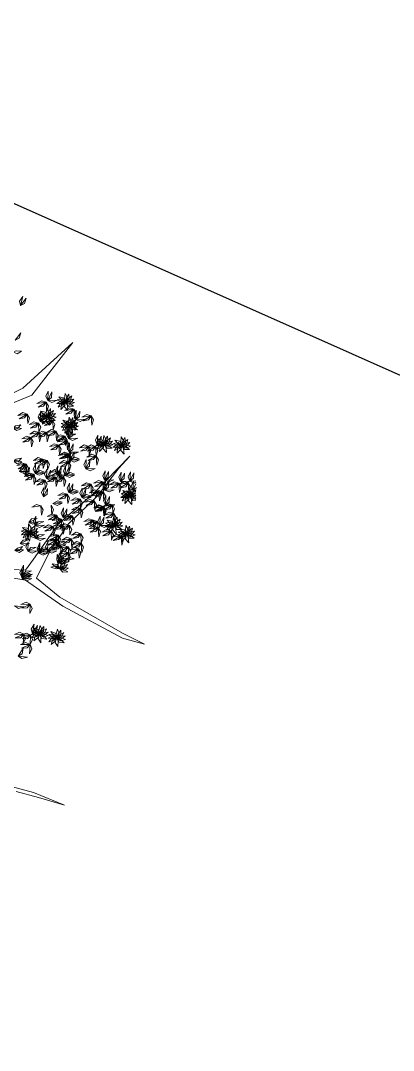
# Model space of a CAD drawing. Header units: inches. Extents: x 4350 to 28384, y -6772 to 993.
# Drawn here: x 5432 to 5671, y 333 to 993 of the extents above; entities that cross this region are included whole.
import ezdxf

# ---------------------------------------------------------------- set-up
doc = ezdxf.new("R2010")
doc.units = ezdxf.units.IN
doc.header["$MEASUREMENT"] = 0
doc.layers.add('nascosti', color=1, linetype='Continuous')

msp = doc.modelspace()

# ---------------------------------------------------------------- linework, layer by layer
at = {"layer": 'nascosti'}
msp.add_lwpolyline([(4350.43, -834), (6177.52, -1647.48), (6990.99, 179.62), (5163.9, 993.09)], close=True, dxfattribs=at)
at = {"layer": 'nascosti', "lineweight": 0}
for points in [[(5431.98, 810.41), (5431.39, 813.32), (5433.52, 816.21), (5431.98, 810.41)], [(5431.98, 810.41), (5434.63, 811.73), (5435.61, 815.19), (5431.98, 810.41)], [(5428.58, 788.14), (5431.23, 789.46), (5432.21, 792.92), (5428.58, 788.14)], [(5432.6, 781.24), (5429.2, 781.48), (5427.03, 780.69), (5429.9, 779.56), (5432.6, 781.24)], [(5449.45, 749.61), (5448.28, 752.33), (5449.77, 755.6), (5449.45, 749.61)], [(5449.45, 749.61), (5451.77, 751.44), (5452.02, 755.02), (5449.45, 749.61)], [(5460.54, 754.07), (5460.18, 750.68), (5460.88, 748.48), (5462.12, 751.3), (5460.54, 754.07)], [(5462.85, 753.72), (5461.13, 750.77), (5460.88, 748.48), (5463.16, 750.55), (5462.85, 753.72)], [(5448.39, 748.45), (5445.57, 749.35), (5442.46, 747.55), (5448.39, 748.45)], [(5448.39, 748.45), (5446.79, 745.95), (5443.25, 745.36), (5448.39, 748.45)], [(5448.39, 748.45), (5449.88, 745.88), (5448.79, 742.46), (5448.39, 748.45)], [(5449.45, 749.61), (5452.14, 748.38), (5455.44, 749.79), (5449.45, 749.61)], [(5455.34, 747.56), (5458.75, 747.55), (5460.86, 748.47), (5457.93, 749.41), (5455.34, 747.56)], [(5455.45, 749.88), (5458.56, 748.49), (5460.87, 748.48), (5458.57, 750.53), (5455.45, 749.88)], [(5456.19, 745.39), (5459.31, 746.76), (5460.86, 748.47), (5457.8, 748.13), (5456.19, 745.39)], [(5456.49, 751.97), (5458.77, 749.43), (5460.87, 748.48), (5459.6, 751.29), (5456.49, 751.97)], [(5457.85, 743.75), (5460.14, 746.28), (5460.86, 748.47), (5458.2, 746.91), (5457.85, 743.75)], [(5462.36, 743.07), (5462.01, 746.46), (5460.87, 748.46), (5460.24, 745.44), (5462.36, 743.07)], [(5464.81, 752.46), (5462.05, 750.46), (5460.88, 748.47), (5463.81, 749.44), (5464.81, 752.46)], [(5466.09, 750.51), (5462.76, 749.81), (5460.88, 748.47), (5463.95, 748.16), (5466.09, 750.51)], [(5466.47, 748.21), (5463.14, 748.93), (5460.88, 748.47), (5463.56, 746.93), (5466.47, 748.21)], [(5465.88, 745.96), (5463.13, 747.97), (5460.88, 748.46), (5462.7, 745.98), (5465.88, 745.96)], [(5436.22, 740.87), (5433.39, 741.77), (5430.29, 739.97), (5436.22, 740.87)], [(5436.22, 740.87), (5434.61, 738.37), (5431.07, 737.78), (5436.22, 740.87)], [(5436.22, 740.87), (5437.7, 738.3), (5436.61, 734.88), (5436.22, 740.87)], [(5444.5, 736.12), (5443.33, 738.85), (5444.82, 742.11), (5444.5, 736.12)], [(5443.65, 738.29), (5447.06, 738.28), (5449.17, 739.21), (5446.23, 740.15), (5443.65, 738.29)], [(5443.76, 740.62), (5446.87, 739.23), (5449.17, 739.21), (5446.87, 741.27), (5443.76, 740.62)], [(5444.5, 736.12), (5446.83, 737.96), (5447.07, 741.54), (5444.5, 736.12)], [(5444.8, 742.7), (5447.07, 740.17), (5449.18, 739.21), (5447.91, 742.03), (5444.8, 742.7)], [(5448.85, 744.8), (5448.48, 741.41), (5449.18, 739.21), (5450.43, 742.04), (5448.85, 744.8)], [(5451.15, 744.45), (5449.44, 741.5), (5449.19, 739.21), (5451.47, 741.29), (5451.15, 744.45)], [(5453.12, 743.2), (5450.35, 741.2), (5449.19, 739.21), (5452.12, 740.17), (5453.12, 743.2)], [(5454.4, 741.25), (5451.06, 740.55), (5449.19, 739.21), (5452.26, 738.9), (5454.4, 741.25)], [(5454.78, 738.95), (5451.45, 739.67), (5449.19, 739.2), (5451.86, 737.67), (5454.78, 738.95)], [(5466.14, 743.98), (5463.32, 744.88), (5460.21, 743.09), (5466.14, 743.98)], [(5466.14, 743.98), (5464.54, 741.49), (5461, 740.9), (5466.14, 743.98)], [(5466.14, 743.98), (5467.63, 741.42), (5466.54, 738), (5466.14, 743.98)], [(5467.42, 737.36), (5466.25, 740.09), (5467.74, 743.35), (5467.42, 737.36)], [(5467.42, 737.36), (5469.74, 739.2), (5469.99, 742.78), (5467.42, 737.36)], [(5477.21, 739.69), (5474.39, 740.59), (5471.28, 738.8), (5477.21, 739.69)], [(5477.21, 739.69), (5475.61, 737.2), (5472.07, 736.61), (5477.21, 739.69)], [(5477.21, 739.69), (5478.7, 737.13), (5477.61, 733.71), (5477.21, 739.69)], [(5432.21, 733.92), (5428.88, 733.22), (5427, 731.88), (5430.07, 731.57), (5432.21, 733.92)], [(5443.44, 734.96), (5440.62, 735.86), (5437.51, 734.07), (5443.44, 734.96)], [(5443.44, 734.96), (5441.84, 732.47), (5438.3, 731.88), (5443.44, 734.96)], [(5443.44, 734.96), (5444.93, 732.4), (5443.84, 728.98), (5443.44, 734.96)], [(5444.5, 736.12), (5447.62, 737.5), (5449.17, 739.21), (5446.1, 738.87), (5444.5, 736.12)], [(5444.5, 736.12), (5447.2, 734.89), (5450.49, 736.31), (5444.5, 736.12)], [(5446.16, 734.49), (5448.44, 737.01), (5449.17, 739.2), (5446.51, 737.65), (5446.16, 734.49)], [(5452.6, 736.7), (5449.77, 737.6), (5446.67, 735.81), (5452.6, 736.7)], [(5452.6, 736.7), (5450.99, 734.21), (5447.45, 733.62), (5452.6, 736.7)], [(5450.67, 733.8), (5450.32, 737.19), (5449.18, 739.2), (5448.55, 736.18), (5450.67, 733.8)], [(5454.19, 736.7), (5451.44, 738.71), (5449.18, 739.2), (5451.01, 736.71), (5454.19, 736.7)], [(5452.6, 736.7), (5454.08, 734.14), (5452.99, 730.72), (5452.6, 736.7)], [(5457.95, 732.46), (5461.36, 732.45), (5463.47, 733.38), (5460.53, 734.32), (5457.95, 732.46)], [(5458.06, 734.79), (5461.17, 733.39), (5463.47, 733.38), (5461.17, 735.43), (5458.06, 734.79)], [(5458.8, 730.29), (5461.92, 731.67), (5463.47, 733.37), (5460.41, 733.04), (5458.8, 730.29)], [(5459.1, 736.87), (5461.38, 734.33), (5463.48, 733.38), (5462.21, 736.19), (5459.1, 736.87)], [(5461.51, 727.89), (5460.34, 730.62), (5461.83, 733.88), (5461.51, 727.89)], [(5466.36, 736.2), (5463.54, 737.1), (5460.43, 735.31), (5466.36, 736.2)], [(5460.46, 728.65), (5462.75, 731.18), (5463.47, 733.37), (5460.81, 731.82), (5460.46, 728.65)], [(5466.36, 736.2), (5464.76, 733.71), (5461.22, 733.12), (5466.36, 736.2)], [(5461.51, 727.89), (5463.83, 729.73), (5464.08, 733.31), (5461.51, 727.89)], [(5463.15, 738.97), (5462.78, 735.58), (5463.48, 733.38), (5464.73, 736.2), (5463.15, 738.97)], [(5464.97, 727.97), (5464.62, 731.36), (5463.48, 733.36), (5462.85, 730.35), (5464.97, 727.97)], [(5465.45, 738.62), (5463.74, 735.67), (5463.49, 733.38), (5465.77, 735.45), (5465.45, 738.62)], [(5467.42, 737.36), (5464.65, 735.37), (5463.49, 733.38), (5466.42, 734.34), (5467.42, 737.36)], [(5468.7, 735.42), (5465.36, 734.72), (5463.49, 733.37), (5466.56, 733.06), (5468.7, 735.42)], [(5469.08, 733.12), (5465.75, 733.83), (5463.49, 733.37), (5466.17, 731.84), (5469.08, 733.12)], [(5468.49, 730.86), (5465.74, 732.87), (5463.49, 733.37), (5465.31, 730.88), (5468.49, 730.86)], [(5466.36, 736.2), (5467.85, 733.64), (5466.76, 730.22), (5466.36, 736.2)], [(5467.42, 737.36), (5470.11, 736.13), (5473.41, 737.55), (5467.42, 737.36)], [(5432.59, 731.62), (5429.26, 732.34), (5427, 731.88), (5429.68, 730.34), (5432.59, 731.62)], [(5438.69, 725.89), (5435.87, 726.79), (5432.76, 725), (5438.69, 725.89)], [(5443.84, 728.98), (5441.01, 729.88), (5437.91, 728.08), (5443.84, 728.98)], [(5443.84, 728.98), (5442.23, 726.48), (5438.69, 725.89), (5443.84, 728.98)], [(5448.73, 729.08), (5445.91, 729.98), (5442.8, 728.18), (5448.73, 729.08)], [(5448.73, 729.08), (5447.13, 726.59), (5443.59, 726), (5448.73, 729.08)], [(5443.84, 728.98), (5445.32, 726.41), (5444.23, 722.99), (5443.84, 728.98)], [(5454.66, 729.98), (5451.84, 730.88), (5448.73, 729.08), (5454.66, 729.98)], [(5448.73, 729.08), (5450.22, 726.51), (5449.13, 723.1), (5448.73, 729.08)], [(5454.66, 729.98), (5453.06, 727.48), (5449.52, 726.89), (5454.66, 729.98)], [(5460.45, 726.73), (5457.63, 727.63), (5454.52, 725.83), (5460.45, 726.73)], [(5454.66, 729.98), (5456.15, 727.41), (5455.06, 723.99), (5454.66, 729.98)], [(5460.45, 726.73), (5458.85, 724.24), (5455.31, 723.65), (5460.45, 726.73)], [(5460.45, 726.73), (5461.94, 724.16), (5460.85, 720.75), (5460.45, 726.73)], [(5462.67, 725.17), (5461.51, 727.89), (5462.99, 731.16), (5462.67, 725.17)], [(5461.51, 727.89), (5464.2, 726.66), (5467.5, 728.07), (5461.51, 727.89)], [(5462.67, 725.17), (5465, 727), (5465.25, 730.58), (5462.67, 725.17)], [(5481.08, 721.31), (5479.91, 724.03), (5481.4, 727.3), (5481.08, 721.31)], [(5481.08, 721.31), (5483.4, 723.15), (5483.65, 726.73), (5481.08, 721.31)], [(5485.32, 727.13), (5484.95, 723.74), (5485.65, 721.54), (5486.89, 724.36), (5485.32, 727.13)], [(5487.62, 726.78), (5485.91, 723.83), (5485.65, 721.54), (5487.94, 723.61), (5487.62, 726.78)], [(5496.54, 726.18), (5496.17, 722.79), (5496.87, 720.59), (5498.11, 723.41), (5496.54, 726.18)], [(5438.69, 725.89), (5437.09, 723.4), (5433.55, 722.81), (5438.69, 725.89)], [(5438.69, 725.89), (5440.18, 723.33), (5439.09, 719.91), (5438.69, 725.89)], [(5456.48, 720.92), (5453.65, 721.82), (5450.54, 720.03), (5456.48, 720.92)], [(5456.48, 720.92), (5454.87, 718.43), (5451.33, 717.84), (5456.48, 720.92)], [(5461.62, 724.01), (5458.8, 724.91), (5455.69, 723.11), (5461.62, 724.01)], [(5461.62, 724.01), (5460.01, 721.51), (5456.48, 720.92), (5461.62, 724.01)], [(5456.48, 720.92), (5457.96, 718.36), (5456.87, 714.94), (5456.48, 720.92)], [(5461.62, 724.01), (5463.1, 721.44), (5462.01, 718.02), (5461.62, 724.01)], [(5463.12, 716.34), (5461.95, 719.06), (5463.44, 722.33), (5463.12, 716.34)], [(5462.67, 725.17), (5465.37, 723.94), (5468.67, 725.35), (5462.67, 725.17)], [(5463.12, 716.34), (5465.45, 718.18), (5465.7, 721.76), (5463.12, 716.34)], [(5475.65, 720.15), (5472.82, 721.05), (5469.71, 719.25), (5475.65, 720.15)], [(5475.65, 720.15), (5474.04, 717.66), (5470.5, 717.07), (5475.65, 720.15)], [(5480.02, 720.15), (5477.2, 721.05), (5474.09, 719.25), (5480.02, 720.15)], [(5480.02, 720.15), (5478.42, 717.65), (5474.88, 717.06), (5480.02, 720.15)], [(5475.65, 720.15), (5477.13, 717.58), (5476.04, 714.16), (5475.65, 720.15)], [(5480.02, 720.15), (5481.51, 717.58), (5480.42, 714.16), (5480.02, 720.15)], [(5480.12, 720.62), (5483.52, 720.61), (5485.64, 721.53), (5482.7, 722.47), (5480.12, 720.62)], [(5480.22, 722.95), (5483.33, 721.55), (5485.64, 721.54), (5483.34, 723.59), (5480.22, 722.95)], [(5480.97, 718.45), (5484.08, 719.83), (5485.64, 721.53), (5482.57, 721.19), (5480.97, 718.45)], [(5481.08, 721.31), (5483.77, 720.08), (5487.07, 721.49), (5481.08, 721.31)], [(5481.27, 725.03), (5483.54, 722.49), (5485.64, 721.54), (5484.38, 724.35), (5481.27, 725.03)], [(5482.62, 716.81), (5484.91, 719.34), (5485.64, 721.53), (5482.97, 719.97), (5482.62, 716.81)], [(5487.13, 716.13), (5486.79, 719.52), (5485.64, 721.52), (5485.02, 718.5), (5487.13, 716.13)], [(5489.58, 725.52), (5486.82, 723.52), (5485.65, 721.53), (5488.58, 722.5), (5489.58, 725.52)], [(5491.25, 721.28), (5487.91, 721.99), (5485.65, 721.53), (5488.33, 720), (5491.25, 721.28)], [(5490.66, 719.02), (5487.9, 721.03), (5485.65, 721.52), (5487.48, 719.04), (5490.66, 719.02)], [(5490.87, 723.57), (5487.53, 722.87), (5485.66, 721.53), (5488.72, 721.22), (5490.87, 723.57)], [(5491.34, 719.67), (5494.75, 719.66), (5496.86, 720.59), (5493.92, 721.53), (5491.34, 719.67)], [(5491.44, 722), (5494.55, 720.6), (5496.86, 720.59), (5494.56, 722.64), (5491.44, 722)], [(5492.19, 717.5), (5495.31, 718.88), (5496.86, 720.58), (5493.79, 720.25), (5492.19, 717.5)], [(5492.49, 724.08), (5494.76, 721.54), (5496.86, 720.59), (5495.6, 723.4), (5492.49, 724.08)], [(5493.85, 715.86), (5496.13, 718.39), (5496.86, 720.58), (5494.2, 719.03), (5493.85, 715.86)], [(5498.35, 715.18), (5498.01, 718.57), (5496.87, 720.57), (5496.24, 717.56), (5498.35, 715.18)], [(5498.84, 725.83), (5497.13, 722.88), (5496.87, 720.59), (5499.16, 722.66), (5498.84, 725.83)], [(5501.88, 718.07), (5499.13, 720.08), (5496.87, 720.58), (5498.7, 718.09), (5501.88, 718.07)], [(5500.81, 724.57), (5498.04, 722.58), (5496.88, 720.59), (5499.81, 721.55), (5500.81, 724.57)], [(5502.09, 722.63), (5498.75, 721.93), (5496.88, 720.58), (5499.95, 720.27), (5502.09, 722.63)], [(5502.47, 720.33), (5499.14, 721.04), (5496.88, 720.58), (5499.55, 719.05), (5502.47, 720.33)], [(5462.07, 715.18), (5459.24, 716.08), (5456.14, 714.28), (5462.07, 715.18)], [(5462.07, 715.18), (5460.46, 712.69), (5456.92, 712.1), (5462.07, 715.18)], [(5463.2, 715.46), (5460.37, 716.36), (5457.27, 714.57), (5463.2, 715.46)], [(5463.2, 715.46), (5461.59, 712.97), (5458.05, 712.38), (5463.2, 715.46)], [(5462.07, 715.18), (5463.55, 712.61), (5462.46, 709.19), (5462.07, 715.18)], [(5463.72, 711.33), (5462.55, 714.05), (5464.04, 717.32), (5463.72, 711.33)], [(5463.12, 716.34), (5465.82, 715.11), (5469.12, 716.52), (5463.12, 716.34)], [(5463.2, 715.46), (5464.68, 712.9), (5463.59, 709.48), (5463.2, 715.46)], [(5463.72, 711.33), (5466.05, 713.17), (5466.3, 716.75), (5463.72, 711.33)], [(5469.65, 712.23), (5466.83, 713.13), (5463.72, 711.33), (5469.65, 712.23)], [(5480.42, 714.16), (5477.59, 715.06), (5474.49, 713.27), (5480.42, 714.16)], [(5480.42, 714.16), (5478.81, 711.67), (5475.27, 711.08), (5480.42, 714.16)], [(5480.42, 714.16), (5481.9, 711.6), (5480.81, 708.18), (5480.42, 714.16)], [(5432.56, 712.64), (5429.22, 711.94), (5427.35, 710.6), (5430.42, 710.29), (5432.56, 712.64)], [(5432.94, 710.34), (5429.61, 711.06), (5427.35, 710.59), (5430.02, 709.06), (5432.94, 710.34)], [(5435.58, 708.74), (5432.76, 709.64), (5429.65, 707.84), (5435.58, 708.74)], [(5435.58, 708.74), (5433.98, 706.25), (5430.44, 705.66), (5435.58, 708.74)], [(5431.38, 703.95), (5433.7, 705.79), (5433.95, 709.37), (5431.38, 703.95)], [(5435.11, 701.2), (5433.94, 703.92), (5435.43, 707.19), (5435.11, 701.2)], [(5435.11, 701.2), (5437.43, 703.03), (5437.68, 706.61), (5435.11, 701.2)], [(5435.58, 708.74), (5437.06, 706.17), (5435.97, 702.76), (5435.58, 708.74)], [(5441.38, 702.83), (5440.21, 705.55), (5441.7, 708.82), (5441.38, 702.83)], [(5446.16, 712.03), (5443.33, 712.93), (5440.23, 711.13), (5446.16, 712.03)], [(5446.16, 712.03), (5444.55, 709.53), (5441.01, 708.94), (5446.16, 712.03)], [(5441.38, 702.83), (5443.71, 704.66), (5443.95, 708.24), (5441.38, 702.83)], [(5448.98, 711.13), (5446.16, 712.03), (5443.05, 710.23), (5448.98, 711.13)], [(5448.98, 711.13), (5447.38, 708.63), (5443.84, 708.04), (5448.98, 711.13)], [(5446.16, 712.03), (5447.64, 709.46), (5446.55, 706.04), (5446.16, 712.03)], [(5448.98, 711.13), (5450.47, 708.56), (5449.38, 705.14), (5448.98, 711.13)], [(5455.53, 701.61), (5454.36, 704.33), (5455.85, 707.6), (5455.53, 701.61)], [(5455.53, 701.61), (5457.86, 703.44), (5458.11, 707.02), (5455.53, 701.61)], [(5462.67, 710.17), (5459.84, 711.07), (5456.74, 709.27), (5462.67, 710.17)], [(5462.67, 710.17), (5461.06, 707.68), (5457.52, 707.08), (5462.67, 710.17)], [(5460.59, 701.51), (5459.42, 704.23), (5460.91, 707.5), (5460.59, 701.51)], [(5460.59, 701.51), (5462.92, 703.35), (5463.16, 706.93), (5460.59, 701.51)], [(5462.67, 710.17), (5464.15, 707.6), (5463.06, 704.18), (5462.67, 710.17)], [(5463.72, 711.33), (5466.42, 710.1), (5469.72, 711.51), (5463.72, 711.33)], [(5473.81, 705.7), (5472.64, 708.42), (5474.13, 711.69), (5473.81, 705.7)], [(5473.81, 705.7), (5476.14, 707.53), (5476.39, 711.11), (5473.81, 705.7)], [(5431.38, 703.95), (5434.07, 702.72), (5437.37, 704.13), (5431.38, 703.95)], [(5440.33, 701.67), (5437.5, 702.57), (5434.39, 700.77), (5440.33, 701.67)], [(5440.33, 701.67), (5437.5, 702.57), (5434.39, 700.77), (5440.33, 701.67)], [(5441.04, 702.09), (5438.21, 702.99), (5435.11, 701.2), (5441.04, 702.09)], [(5435.11, 701.2), (5437.8, 699.97), (5441.1, 701.38), (5435.11, 701.2)], [(5440.33, 701.67), (5438.72, 699.17), (5435.18, 698.58), (5440.33, 701.67)], [(5440.33, 701.67), (5438.72, 699.17), (5435.18, 698.58), (5440.33, 701.67)], [(5440.33, 701.67), (5441.81, 699.1), (5440.72, 695.68), (5440.33, 701.67)], [(5440.33, 701.67), (5441.81, 699.1), (5440.72, 695.68), (5440.33, 701.67)], [(5447.31, 703.72), (5444.49, 704.62), (5441.38, 702.83), (5447.31, 703.72)], [(5441.38, 702.83), (5444.08, 701.6), (5447.37, 703.01), (5441.38, 702.83)], [(5448.55, 699.55), (5447.38, 702.27), (5448.87, 705.54), (5448.55, 699.55)], [(5448.55, 699.55), (5450.87, 701.39), (5451.12, 704.97), (5448.55, 699.55)], [(5454.48, 700.45), (5451.65, 701.35), (5448.55, 699.55), (5454.48, 700.45)], [(5454.48, 700.45), (5452.87, 697.95), (5449.33, 697.36), (5454.48, 700.45)], [(5456.82, 704.32), (5453.99, 705.22), (5450.89, 703.42), (5456.82, 704.32)], [(5456.82, 704.32), (5455.21, 701.82), (5451.67, 701.23), (5456.82, 704.32)], [(5459.54, 700.35), (5456.71, 701.25), (5453.6, 699.45), (5459.54, 700.35)], [(5459.54, 700.35), (5457.93, 697.86), (5454.39, 697.26), (5459.54, 700.35)], [(5454.48, 700.45), (5455.96, 697.88), (5454.87, 694.46), (5454.48, 700.45)], [(5455.53, 701.61), (5458.23, 700.38), (5461.53, 701.79), (5455.53, 701.61)], [(5456.82, 704.32), (5458.3, 701.75), (5457.21, 698.33), (5456.82, 704.32)], [(5459.54, 700.35), (5461.02, 697.78), (5459.93, 694.36), (5459.54, 700.35)], [(5466.52, 702.4), (5463.7, 703.31), (5460.59, 701.51), (5466.52, 702.4)], [(5460.59, 701.51), (5463.29, 700.28), (5466.58, 701.69), (5460.59, 701.51)], [(5473.81, 705.7), (5476.51, 704.47), (5479.81, 705.88), (5473.81, 705.7)], [(5485.79, 698.58), (5484.63, 701.31), (5486.11, 704.57), (5485.79, 698.58)], [(5485.79, 698.58), (5488.12, 700.42), (5488.37, 704), (5485.79, 698.58)], [(5496.02, 697.65), (5494.85, 700.38), (5496.34, 703.64), (5496.02, 697.65)], [(5496.02, 697.65), (5498.35, 699.49), (5498.6, 703.07), (5496.02, 697.65)], [(5502.02, 697.84), (5500.85, 700.56), (5502.34, 703.83), (5502.02, 697.84)], [(5502.02, 697.84), (5504.34, 699.67), (5504.59, 703.25), (5502.02, 697.84)], [(5447.49, 698.39), (5444.67, 699.29), (5441.56, 697.49), (5447.49, 698.39)], [(5447.49, 698.39), (5445.89, 695.9), (5442.35, 695.3), (5447.49, 698.39)], [(5446.67, 687.76), (5445.5, 690.49), (5446.99, 693.75), (5446.67, 687.76)], [(5446.67, 687.76), (5448.99, 689.6), (5449.24, 693.18), (5446.67, 687.76)], [(5447.49, 698.39), (5448.98, 695.82), (5447.89, 692.4), (5447.49, 698.39)], [(5448.55, 699.55), (5451.24, 698.32), (5454.54, 699.73), (5448.55, 699.55)], [(5462.95, 690.64), (5461.79, 693.37), (5463.27, 696.63), (5462.95, 690.64)], [(5462.95, 690.64), (5465.28, 692.48), (5465.53, 696.06), (5462.95, 690.64)], [(5471.16, 687.43), (5470, 690.16), (5471.49, 693.42), (5471.16, 687.43)], [(5477.05, 695.83), (5474.22, 696.73), (5471.12, 694.93), (5477.05, 695.83)], [(5477.05, 695.83), (5475.44, 693.34), (5471.9, 692.74), (5477.05, 695.83)], [(5477.05, 695.83), (5478.53, 693.26), (5477.44, 689.84), (5477.05, 695.83)], [(5484.74, 697.42), (5481.92, 698.32), (5478.81, 696.53), (5484.74, 697.42)], [(5484.74, 697.42), (5483.13, 694.93), (5479.6, 694.34), (5484.74, 697.42)], [(5484.74, 697.42), (5486.22, 694.86), (5485.13, 691.44), (5484.74, 697.42)], [(5486.03, 692.14), (5484.86, 694.87), (5486.35, 698.13), (5486.03, 692.14)], [(5485.79, 698.58), (5488.49, 697.35), (5491.79, 698.77), (5485.79, 698.58)], [(5486.03, 692.14), (5488.36, 693.98), (5488.61, 697.56), (5486.03, 692.14)], [(5494.97, 696.49), (5492.14, 697.39), (5489.04, 695.6), (5494.97, 696.49)], [(5494.97, 696.49), (5493.36, 694), (5489.82, 693.41), (5494.97, 696.49)], [(5494.97, 696.49), (5496.45, 693.93), (5495.36, 690.51), (5494.97, 696.49)], [(5500.96, 696.68), (5498.14, 697.58), (5495.03, 695.78), (5500.96, 696.68)], [(5500.96, 696.68), (5499.36, 694.18), (5495.82, 693.59), (5500.96, 696.68)], [(5496.02, 697.65), (5498.72, 696.42), (5502.02, 697.84), (5496.02, 697.65)], [(5500.96, 696.68), (5502.45, 694.11), (5501.36, 690.69), (5500.96, 696.68)], [(5501.5, 693.85), (5501.13, 690.47), (5501.83, 688.27), (5503.07, 691.09), (5501.5, 693.85)], [(5503.8, 693.51), (5502.09, 690.56), (5501.83, 688.27), (5504.12, 690.34), (5503.8, 693.51)], [(5505.94, 697.96), (5502.02, 697.84)], [(5502.02, 697.84), (5504.71, 696.61), (5505.94, 697.13)], [(5503.96, 691.92), (5502.79, 694.65), (5504.28, 697.91), (5503.96, 691.92)], [(5505.94, 696.09), (5503.96, 691.92)], [(5503.96, 691.92), (5506.28, 693.76)], [(5461.9, 689.48), (5459.08, 690.38), (5455.97, 688.59), (5461.9, 689.48)], [(5461.9, 689.48), (5460.29, 686.99), (5456.76, 686.4), (5461.9, 689.48)], [(5461.9, 689.48), (5463.38, 686.92), (5462.29, 683.5), (5461.9, 689.48)], [(5468.88, 691.54), (5466.06, 692.44), (5462.95, 690.64), (5468.88, 691.54)], [(5462.95, 690.64), (5465.65, 689.41), (5468.95, 690.83), (5462.95, 690.64)], [(5470.11, 686.27), (5467.29, 687.17), (5464.18, 685.38), (5470.11, 686.27)], [(5471.16, 687.43), (5473.49, 689.27), (5473.74, 692.85), (5471.16, 687.43)], [(5477.09, 688.33), (5474.27, 689.23), (5471.16, 687.43), (5477.09, 688.33)], [(5471.16, 687.43), (5473.86, 686.2), (5477.16, 687.62), (5471.16, 687.43)], [(5482.11, 691.33), (5479.29, 692.23), (5476.18, 690.43), (5482.11, 691.33)], [(5482.11, 691.33), (5480.51, 688.84), (5476.97, 688.24), (5482.11, 691.33)], [(5484.98, 690.98), (5482.15, 691.88), (5479.05, 690.09), (5484.98, 690.98)], [(5484.98, 690.98), (5483.37, 688.49), (5479.83, 687.9), (5484.98, 690.98)], [(5482.11, 691.33), (5483.6, 688.76), (5482.51, 685.34), (5482.11, 691.33)], [(5484.98, 690.98), (5486.46, 688.42), (5485.37, 685), (5484.98, 690.98)], [(5486.41, 682.59), (5485.24, 685.31), (5486.73, 688.58), (5486.41, 682.59)], [(5486.03, 692.14), (5488.73, 690.91), (5492.03, 692.33), (5486.03, 692.14)], [(5486.41, 682.59), (5488.74, 684.42), (5488.99, 688), (5486.41, 682.59)], [(5496.3, 687.35), (5499.7, 687.34), (5501.82, 688.26), (5498.88, 689.2), (5496.3, 687.35)], [(5496.4, 689.67), (5499.51, 688.28), (5501.82, 688.27), (5499.52, 690.32), (5496.4, 689.67)], [(5502.9, 690.76), (5500.08, 691.66), (5496.97, 689.87), (5502.9, 690.76)], [(5497.15, 685.18), (5500.26, 686.55), (5501.82, 688.26), (5498.75, 687.92), (5497.15, 685.18)], [(5497.45, 691.76), (5499.72, 689.22), (5501.82, 688.27), (5500.56, 691.08), (5497.45, 691.76)], [(5502.9, 690.76), (5501.3, 688.27), (5497.76, 687.68), (5502.9, 690.76)], [(5498.8, 683.54), (5501.09, 686.07), (5501.82, 688.25), (5499.15, 686.7), (5498.8, 683.54)], [(5503.31, 682.86), (5502.97, 686.25), (5501.82, 688.25), (5501.2, 685.23), (5503.31, 682.86)], [(5505.76, 692.25), (5503, 690.25), (5501.83, 688.26), (5504.76, 689.23), (5505.76, 692.25)], [(5505.94, 688.32), (5504.09, 688.72), (5501.83, 688.25), (5504.51, 686.72), (5505.94, 687.35)], [(5505.94, 686.4), (5504.08, 687.76), (5501.83, 688.25), (5503.66, 685.76), (5505.94, 685.75)], [(5505.94, 690.07), (5503.71, 689.6), (5501.84, 688.26), (5504.9, 687.95), (5505.94, 689.09)], [(5502.9, 690.76), (5504.39, 688.2), (5503.3, 684.78), (5502.9, 690.76)], [(5505.94, 691.98), (5503.96, 691.92)], [(5503.96, 691.92), (5505.94, 691.02)], [(5445.09, 682.08), (5442.27, 682.98), (5439.16, 681.18), (5445.09, 682.08)], [(5445.09, 682.08), (5446.58, 679.51), (5445.49, 676.09), (5445.09, 682.08)], [(5451.7, 682.36), (5453.18, 679.79), (5452.09, 676.37), (5451.7, 682.36)], [(5458.68, 684.42), (5455.86, 685.32), (5452.75, 683.52), (5458.68, 684.42)], [(5452.75, 683.52), (5455.45, 682.29), (5458.75, 683.7), (5452.75, 683.52)], [(5459.19, 674.71), (5458.02, 677.44), (5459.51, 680.7), (5459.19, 674.71)], [(5459.19, 674.71), (5461.52, 676.55), (5461.76, 680.13), (5459.19, 674.71)], [(5470.5, 680.29), (5467.68, 681.19), (5464.57, 679.39), (5470.5, 680.29)], [(5470.11, 686.27), (5468.51, 683.78), (5464.97, 683.19), (5470.11, 686.27)], [(5470.5, 680.29), (5468.9, 677.8), (5465.36, 677.2), (5470.5, 680.29)], [(5470.11, 686.27), (5471.59, 683.71), (5470.5, 680.29), (5470.11, 686.27)], [(5470.5, 680.29), (5471.99, 677.72), (5470.9, 674.3), (5470.5, 680.29)], [(5479.09, 685.29), (5476.27, 686.19), (5473.16, 684.39), (5479.09, 685.29)], [(5479.09, 685.29), (5477.49, 682.79), (5473.95, 682.2), (5479.09, 685.29)], [(5484.86, 681.69), (5482.04, 682.59), (5478.93, 680.79), (5484.86, 681.69)], [(5479.09, 685.29), (5480.58, 682.72), (5479.49, 679.3), (5479.09, 685.29)], [(5485.36, 681.43), (5482.53, 682.33), (5479.43, 680.53), (5485.36, 681.43)], [(5484.86, 681.69), (5483.26, 679.2), (5479.72, 678.6), (5484.86, 681.69)], [(5485.36, 681.43), (5483.75, 678.93), (5480.21, 678.34), (5485.36, 681.43)], [(5490.79, 682.59), (5487.97, 683.49), (5484.86, 681.69), (5490.79, 682.59)], [(5484.86, 681.69), (5486.34, 679.12), (5485.25, 675.7), (5484.86, 681.69)], [(5485.36, 681.43), (5486.84, 678.86), (5485.75, 675.44), (5485.36, 681.43)], [(5490.79, 682.59), (5489.19, 680.09), (5485.65, 679.5), (5490.79, 682.59)], [(5486.41, 682.59), (5489.11, 681.36), (5492.41, 682.77), (5486.41, 682.59)], [(5490.79, 682.59), (5492.28, 680.02), (5491.19, 676.6), (5490.79, 682.59)], [(5437.26, 671.42), (5439.12, 673.73), (5442.7, 673.94), (5437.26, 671.42)], [(5441.47, 669.4), (5440.27, 672.11), (5441.71, 675.39), (5441.47, 669.4)], [(5454.97, 676.08), (5452.15, 676.98), (5449.04, 675.19), (5454.97, 676.08)], [(5454.97, 676.08), (5453.37, 673.59), (5449.83, 673), (5454.97, 676.08)], [(5458.14, 673.55), (5455.31, 674.45), (5452.2, 672.66), (5458.14, 673.55)], [(5458.14, 673.55), (5456.53, 671.06), (5452.99, 670.47), (5458.14, 673.55)], [(5454.97, 676.08), (5456.46, 673.52), (5455.37, 670.1), (5454.97, 676.08)], [(5458.14, 673.55), (5459.62, 670.99), (5458.53, 667.57), (5458.14, 673.55)], [(5465.12, 675.61), (5462.3, 676.51), (5459.19, 674.71), (5465.12, 675.61)], [(5465.12, 675.61), (5462.3, 676.51), (5459.19, 674.71), (5465.12, 675.61)], [(5459.19, 674.71), (5461.89, 673.48), (5465.18, 674.9), (5459.19, 674.71)], [(5465.12, 675.61), (5463.52, 673.12), (5459.98, 672.53), (5465.12, 675.61)], [(5465.12, 675.61), (5466.6, 673.05), (5465.51, 669.63), (5465.12, 675.61)], [(5478.47, 672.79), (5475.64, 673.69), (5472.54, 671.9), (5478.47, 672.79)], [(5482.78, 669.33), (5481.61, 672.05), (5483.1, 675.31), (5482.78, 669.33)], [(5482.78, 669.33), (5485.1, 671.16), (5485.35, 674.74), (5482.78, 669.33)], [(5491.7, 677.15), (5488.87, 678.05), (5485.77, 676.26), (5491.7, 677.15)], [(5491.7, 677.15), (5490.09, 674.66), (5486.55, 674.07), (5491.7, 677.15)], [(5491.49, 675.02), (5491.13, 671.63), (5491.83, 669.43), (5493.07, 672.25), (5491.49, 675.02)], [(5491.7, 677.15), (5493.18, 674.59), (5492.09, 671.17), (5491.7, 677.15)], [(5493.8, 674.67), (5492.08, 671.72), (5491.83, 669.43), (5494.11, 671.5), (5493.8, 674.67)], [(5495.76, 673.41), (5493, 671.41), (5491.83, 669.42), (5494.76, 670.39), (5495.76, 673.41)], [(5432.43, 665.87), (5435.67, 664.8), (5437.96, 665.03), (5435.46, 666.83), (5432.43, 665.87)], [(5433.25, 668.05), (5435.78, 665.76), (5437.97, 665.03), (5436.41, 667.7), (5433.25, 668.05)], [(5437.06, 670.55), (5437.05, 667.14), (5437.97, 665.03), (5438.92, 667.97), (5437.06, 670.55)], [(5437.26, 671.42), (5439.97, 670.22), (5443.25, 671.68), (5437.26, 671.42)], [(5441.47, 669.4), (5438.93, 667.13), (5437.98, 665.03), (5440.79, 666.29), (5441.47, 669.4)], [(5442.95, 667.6), (5439.7, 666.55), (5437.98, 665.02), (5441.06, 665.03), (5442.95, 667.6)], [(5441.96, 661.08), (5440.75, 663.79), (5442.19, 667.08), (5441.96, 661.08)], [(5441.47, 669.4), (5443.33, 671.71), (5446.91, 671.92), (5441.47, 669.4)], [(5441.47, 669.4), (5444.19, 668.21), (5447.46, 669.67), (5441.47, 669.4)], [(5452.75, 668.85), (5449.92, 669.75), (5446.82, 667.95), (5452.75, 668.85)], [(5452.75, 668.85), (5451.14, 666.35), (5447.6, 665.76), (5452.75, 668.85)], [(5452.75, 668.85), (5454.23, 666.28), (5453.14, 662.86), (5452.75, 668.85)], [(5458.92, 669.88), (5456.1, 670.78), (5452.99, 668.99), (5458.92, 669.88)], [(5458.92, 669.88), (5457.32, 667.39), (5453.78, 666.8), (5458.92, 669.88)], [(5463.28, 669.49), (5460.45, 670.39), (5457.35, 668.59), (5463.28, 669.49)], [(5463.28, 669.49), (5461.67, 667), (5458.13, 666.41), (5463.28, 669.49)], [(5458.92, 669.88), (5460.4, 667.32), (5459.31, 663.9), (5458.92, 669.88)], [(5463.28, 669.49), (5464.76, 666.92), (5463.67, 663.5), (5463.28, 669.49)], [(5478.47, 672.79), (5476.86, 670.3), (5473.32, 669.71), (5478.47, 672.79)], [(5481.29, 671.89), (5478.47, 672.79), (5475.36, 671), (5481.29, 671.89)], [(5481.72, 668.16), (5478.9, 669.07), (5475.79, 667.27), (5481.72, 668.16)], [(5481.29, 671.89), (5479.69, 669.4), (5476.15, 668.81), (5481.29, 671.89)], [(5481.72, 668.16), (5480.12, 665.67), (5476.58, 665.08), (5481.72, 668.16)], [(5478.47, 672.79), (5479.95, 670.23), (5478.86, 666.81), (5478.47, 672.79)], [(5481.29, 671.89), (5482.78, 669.33), (5481.69, 665.91), (5481.29, 671.89)], [(5481.72, 668.16), (5483.21, 665.6), (5482.12, 662.18), (5481.72, 668.16)], [(5482.78, 669.33), (5485.47, 668.09), (5488.77, 669.51), (5482.78, 669.33)], [(5489.95, 665.96), (5487.12, 666.86), (5484.01, 665.07), (5489.95, 665.96)], [(5486.29, 668.51), (5489.7, 668.5), (5491.81, 669.42), (5488.88, 670.36), (5486.29, 668.51)], [(5486.4, 670.83), (5489.51, 669.44), (5491.82, 669.43), (5489.52, 671.48), (5486.4, 670.83)], [(5487.14, 666.34), (5490.26, 667.71), (5491.81, 669.42), (5488.75, 669.08), (5487.14, 666.34)], [(5487.44, 672.92), (5489.72, 670.38), (5491.82, 669.43), (5490.55, 672.24), (5487.44, 672.92)], [(5488.8, 664.7), (5491.09, 667.23), (5491.82, 669.42), (5489.15, 667.86), (5488.8, 664.7)], [(5493.31, 664.02), (5492.96, 667.41), (5491.82, 669.41), (5491.19, 666.39), (5493.31, 664.02)], [(5497.04, 671.46), (5493.71, 670.76), (5491.83, 669.42), (5494.9, 669.11), (5497.04, 671.46)], [(5497.42, 669.16), (5494.09, 669.88), (5491.83, 669.42), (5494.51, 667.88), (5497.42, 669.16)], [(5496.83, 666.91), (5494.08, 668.92), (5491.83, 669.41), (5493.65, 666.92), (5496.83, 666.91)], [(5495.46, 667.29), (5497.74, 664.75), (5499.84, 663.8), (5498.57, 666.62), (5495.46, 667.29)], [(5499.51, 669.39), (5499.15, 666), (5499.85, 663.8), (5501.09, 666.63), (5499.51, 669.39)], [(5501.82, 669.04), (5500.1, 666.09), (5499.85, 663.8), (5502.13, 665.87), (5501.82, 669.04)], [(5503.78, 667.78), (5501.02, 665.79), (5499.85, 663.8), (5502.78, 664.76), (5503.78, 667.78)], [(5431.83, 657.82), (5433.68, 660.13), (5437.27, 660.35), (5431.83, 657.82)], [(5432.57, 663.54), (5435.96, 663.88), (5437.96, 665.02), (5434.94, 665.65), (5432.57, 663.54)], [(5433.64, 661.47), (5436.59, 663.16), (5437.96, 665.02), (5434.95, 664.37), (5433.64, 661.47)], [(5435.46, 660.01), (5437.47, 662.76), (5437.96, 665.02), (5435.47, 663.19), (5435.46, 660.01)], [(5437.71, 659.42), (5438.43, 662.75), (5437.97, 665.01), (5436.43, 662.34), (5437.71, 659.42)], [(5441.96, 661.08), (5439.96, 663.85), (5437.97, 665.01), (5438.94, 662.08), (5441.96, 661.08)], [(5443.57, 665.35), (5440.18, 665.72), (5437.98, 665.02), (5440.8, 663.77), (5443.57, 665.35)], [(5443.22, 663.04), (5440.27, 664.76), (5437.98, 665.02), (5440.05, 662.73), (5443.22, 663.04)], [(5441.96, 661.08), (5443.82, 663.39), (5447.4, 663.61), (5441.96, 661.08)], [(5441.96, 661.08), (5444.67, 659.89), (5447.95, 661.35), (5441.96, 661.08)], [(5454.59, 659.98), (5451.77, 660.88), (5448.66, 659.08), (5454.59, 659.98)], [(5456.13, 663.2), (5453.31, 664.1), (5450.2, 662.3), (5456.13, 663.2)], [(5456.13, 663.2), (5454.53, 660.71), (5450.99, 660.12), (5456.13, 663.2)], [(5454.99, 656.95), (5453.79, 659.65), (5455.23, 662.94), (5454.99, 656.95)], [(5456.13, 663.2), (5457.62, 660.63), (5456.53, 657.21), (5456.13, 663.2)], [(5464.47, 660.98), (5461.65, 661.88), (5458.54, 660.08), (5464.47, 660.98)], [(5464.47, 660.98), (5462.87, 658.48), (5459.33, 657.89), (5464.47, 660.98)], [(5464.47, 660.98), (5465.95, 658.41), (5464.86, 654.99), (5464.47, 660.98)], [(5470.55, 664.19), (5467.72, 665.09), (5464.62, 663.29), (5470.55, 664.19)], [(5470.55, 664.19), (5468.94, 661.69), (5465.4, 661.1), (5470.55, 664.19)], [(5470.55, 664.19), (5472.03, 661.62), (5470.94, 658.2), (5470.55, 664.19)], [(5489.95, 665.96), (5488.34, 663.47), (5484.8, 662.88), (5489.95, 665.96)], [(5489.95, 665.96), (5491.43, 663.4), (5490.34, 659.98), (5489.95, 665.96)], [(5496.43, 662.88), (5493.6, 663.78), (5490.5, 661.98), (5496.43, 662.88)], [(5496.43, 662.88), (5494.82, 660.38), (5491.28, 659.79), (5496.43, 662.88)], [(5494.31, 662.88), (5497.72, 662.87), (5499.83, 663.8), (5496.9, 664.74), (5494.31, 662.88)], [(5494.42, 665.21), (5497.53, 663.82), (5499.84, 663.8), (5497.53, 665.86), (5494.42, 665.21)], [(5495.16, 660.71), (5498.28, 662.09), (5499.83, 663.79), (5496.77, 663.46), (5495.16, 660.71)], [(5496.43, 662.88), (5497.91, 660.31), (5496.82, 656.89), (5496.43, 662.88)], [(5496.82, 659.07), (5499.11, 661.6), (5499.83, 663.79), (5497.17, 662.24), (5496.82, 659.07)], [(5501.33, 658.39), (5500.98, 661.78), (5499.84, 663.79), (5499.21, 660.77), (5501.33, 658.39)], [(5505.06, 665.84), (5501.73, 665.14), (5499.85, 663.79), (5502.92, 663.48), (5505.06, 665.84)], [(5505.44, 663.54), (5502.11, 664.26), (5499.85, 663.79), (5502.53, 662.26), (5505.44, 663.54)], [(5504.85, 661.28), (5502.1, 663.29), (5499.85, 663.79), (5501.67, 661.3), (5504.85, 661.28)], [(5433.3, 656.02), (5430.06, 654.98), (5428.33, 653.45), (5431.42, 653.46), (5433.3, 656.02)], [(5433.92, 653.77), (5430.53, 654.14), (5428.33, 653.44), (5431.16, 652.2), (5433.92, 653.77)], [(5431.83, 657.82), (5434.54, 656.63), (5437.82, 658.09), (5431.83, 657.82)], [(5436.68, 652.93), (5435.47, 655.64), (5436.92, 658.93), (5436.68, 652.93)], [(5436.68, 652.93), (5438.54, 655.24), (5442.12, 655.46), (5436.68, 652.93)], [(5443.84, 651.68), (5442.63, 654.39), (5444.07, 657.67), (5443.84, 651.68)], [(5444.19, 652.51), (5442.99, 655.22), (5444.43, 658.5), (5444.19, 652.51)], [(5443.84, 651.68), (5445.69, 653.99), (5449.28, 654.21), (5443.84, 651.68)], [(5444.19, 652.51), (5446.05, 654.82), (5449.63, 655.03), (5444.19, 652.51)], [(5449.27, 652.98), (5448.06, 655.69), (5449.51, 658.98), (5449.27, 652.98)], [(5449.27, 652.98), (5451.13, 655.29), (5454.71, 655.51), (5449.27, 652.98)], [(5454.59, 659.98), (5452.99, 657.49), (5449.45, 656.89), (5454.59, 659.98)], [(5457.62, 656.89), (5454.8, 657.79), (5451.69, 655.99), (5457.62, 656.89)], [(5457.62, 656.89), (5456.02, 654.4), (5452.48, 653.8), (5457.62, 656.89)], [(5454.59, 659.98), (5456.08, 657.41), (5454.99, 653.99), (5454.59, 659.98)], [(5454.99, 656.95), (5456.85, 659.26), (5460.43, 659.47), (5454.99, 656.95)], [(5454.99, 656.95), (5457.71, 655.75), (5460.98, 657.21), (5454.99, 656.95)], [(5462.46, 655.7), (5459.64, 656.6), (5456.53, 654.81), (5462.46, 655.7)], [(5462.46, 655.7), (5460.86, 653.21), (5457.32, 652.62), (5462.46, 655.7)], [(5457.62, 656.89), (5459.11, 654.32), (5458.02, 650.9), (5457.62, 656.89)], [(5462.46, 655.7), (5463.95, 653.14), (5462.86, 649.72), (5462.46, 655.7)], [(5469.23, 654.43), (5466.41, 655.33), (5463.3, 653.54), (5469.23, 654.43)], [(5469.23, 654.43), (5466.41, 655.33), (5463.3, 653.54), (5469.23, 654.43)], [(5469.23, 654.43), (5467.63, 651.94), (5464.09, 651.35), (5469.23, 654.43)], [(5469.23, 654.43), (5467.63, 651.94), (5464.09, 651.35), (5469.23, 654.43)], [(5470.94, 658.2), (5468.12, 659.1), (5465.01, 657.31), (5470.94, 658.2)], [(5470.94, 658.2), (5469.34, 655.71), (5465.8, 655.12), (5470.94, 658.2)], [(5469.23, 654.43), (5470.72, 651.87), (5469.63, 648.45), (5469.23, 654.43)], [(5469.23, 654.43), (5470.72, 651.87), (5469.63, 648.45), (5469.23, 654.43)], [(5470.94, 658.2), (5472.43, 655.64), (5471.34, 652.22), (5470.94, 658.2)], [(5436.68, 652.93), (5439.39, 651.74), (5442.67, 653.2), (5436.68, 652.93)], [(5443.84, 651.68), (5446.55, 650.49), (5449.83, 651.95), (5443.84, 651.68)], [(5444.19, 652.51), (5446.91, 651.32), (5450.19, 652.78), (5444.19, 652.51)], [(5449.27, 652.98), (5451.98, 651.79), (5455.26, 653.25), (5449.27, 652.98)], [(5455.56, 650.82), (5455.19, 647.43), (5455.89, 645.23), (5457.13, 648.06), (5455.56, 650.82)], [(5457.08, 646.03), (5455.87, 648.74), (5457.31, 652.03), (5457.08, 646.03)], [(5457.86, 650.47), (5456.15, 647.52), (5455.89, 645.23), (5458.18, 647.3), (5457.86, 650.47)], [(5459.82, 649.21), (5457.06, 647.22), (5455.89, 645.23), (5458.82, 646.19), (5459.82, 649.21)], [(5461.11, 647.27), (5457.77, 646.57), (5455.89, 645.22), (5458.96, 644.91), (5461.11, 647.27)], [(5456.15, 647.32), (5456.14, 643.92), (5457.06, 641.8), (5458, 644.74), (5456.15, 647.32)], [(5462.38, 652.03), (5459.56, 652.93), (5456.45, 651.13), (5462.38, 652.03)], [(5457.08, 646.03), (5458.93, 648.34), (5462.52, 648.56), (5457.08, 646.03)], [(5462.38, 652.03), (5460.78, 649.54), (5457.24, 648.95), (5462.38, 652.03)], [(5466.32, 647.96), (5463.49, 648.86), (5460.38, 647.07), (5466.32, 647.96)], [(5462.38, 652.03), (5463.87, 649.46), (5462.78, 646.05), (5462.38, 652.03)], [(5432.77, 636.38), (5431.57, 639.09), (5433.01, 642.38), (5432.77, 636.38)], [(5433.35, 635.09), (5432.15, 637.8), (5433.59, 641.08), (5433.35, 635.09)], [(5433.6, 637.93), (5432.39, 640.64), (5433.84, 643.92), (5433.6, 637.93)], [(5433.6, 637.93), (5435.46, 640.24), (5439.04, 640.45), (5433.6, 637.93)], [(5451.52, 642.64), (5454.76, 641.57), (5457.05, 641.8), (5454.55, 643.6), (5451.52, 642.64)], [(5452.34, 644.82), (5454.87, 642.53), (5457.05, 641.8), (5455.5, 644.47), (5452.34, 644.82)], [(5462.3, 639.82), (5459.36, 641.53), (5457.06, 641.79), (5459.14, 639.5), (5462.3, 639.82)], [(5460.56, 646.17), (5458.02, 643.9), (5457.07, 641.8), (5459.88, 643.06), (5460.56, 646.17)], [(5462.04, 644.37), (5458.79, 643.33), (5457.07, 641.79), (5460.15, 641.81), (5462.04, 644.37)], [(5462.65, 642.12), (5459.27, 642.49), (5457.07, 641.79), (5459.89, 640.55), (5462.65, 642.12)], [(5457.08, 646.03), (5459.79, 644.84), (5463.07, 646.3), (5457.08, 646.03)], [(5432.77, 636.38), (5434.63, 638.69), (5438.21, 638.91), (5432.77, 636.38)], [(5432.77, 636.38), (5435.49, 635.19), (5438.77, 636.65), (5432.77, 636.38)], [(5433.35, 635.09), (5435.21, 637.4), (5438.79, 637.61), (5433.35, 635.09)], [(5433.35, 635.09), (5436.07, 633.9), (5439.35, 635.36), (5433.35, 635.09)], [(5433.6, 637.93), (5436.31, 636.73), (5439.59, 638.19), (5433.6, 637.93)], [(5428.25, 617.9), (5430.76, 616.32), (5434.22, 617.29), (5428.25, 617.9)], [(5438.27, 618.92), (5435.59, 620.18), (5432.27, 618.81), (5438.27, 618.92)], [(5438.27, 618.92), (5436.35, 616.66), (5432.76, 616.54), (5438.27, 618.92)], [(5438.27, 618.92), (5439.4, 616.18), (5437.87, 612.93), (5438.27, 618.92)], [(5434.14, 599.75), (5431.46, 601.01), (5428.15, 599.64), (5434.14, 599.75)], [(5438.64, 599.63), (5442.01, 599.17), (5444.23, 599.81), (5441.44, 601.13), (5438.64, 599.63)], [(5439.68, 600.18), (5438.88, 603.04), (5440.79, 606.08), (5439.68, 600.18)], [(5439.05, 601.92), (5441.95, 600.13), (5444.23, 599.81), (5442.22, 602.15), (5439.05, 601.92)], [(5439.68, 600.18), (5442.23, 601.7), (5442.94, 605.22), (5439.68, 600.18)], [(5440.36, 603.85), (5442.28, 601.03), (5444.24, 599.81), (5443.35, 602.77), (5440.36, 603.85)], [(5444.65, 605.39), (5443.84, 602.08), (5444.24, 599.81), (5445.85, 602.45), (5444.65, 605.39)], [(5446.89, 604.75), (5444.8, 602.05), (5444.25, 599.81), (5446.78, 601.56), (5446.89, 604.75)], [(5448.67, 603.24), (5445.66, 601.63), (5444.25, 599.81), (5447.28, 600.38), (5448.67, 603.24)], [(5449.68, 601.14), (5446.28, 600.89), (5444.25, 599.8), (5447.25, 599.09), (5449.68, 601.14)], [(5451.36, 601.43), (5453.28, 598.62), (5455.24, 597.4), (5454.35, 600.35), (5451.36, 601.43)], [(5455.65, 602.98), (5454.84, 599.67), (5455.24, 597.4), (5456.85, 600.03), (5455.65, 602.98)], [(5457.89, 602.33), (5455.8, 599.63), (5455.25, 597.39), (5457.78, 599.15), (5457.89, 602.33)], [(5459.67, 600.83), (5456.66, 599.21), (5455.25, 597.39), (5458.28, 597.96), (5459.67, 600.83)], [(5434.14, 599.75), (5432.22, 597.49), (5428.64, 597.37), (5434.14, 599.75)], [(5438.09, 593.19), (5435.41, 594.45), (5432.09, 593.08), (5438.09, 593.19)], [(5438.48, 599.17), (5435.8, 600.44), (5432.49, 599.06), (5438.48, 599.17)], [(5438.48, 599.17), (5436.56, 596.91), (5432.98, 596.79), (5438.48, 599.17)], [(5434.14, 599.75), (5435.28, 597.01), (5433.75, 593.77), (5434.14, 599.75)], [(5438.48, 599.17), (5439.62, 596.43), (5438.09, 593.19), (5438.48, 599.17)], [(5439.19, 597.36), (5442.46, 598.32), (5444.23, 599.8), (5441.15, 599.88), (5439.19, 597.36)], [(5439.68, 600.18), (5442.19, 598.61), (5445.65, 599.58), (5439.68, 600.18)], [(5440.62, 595.52), (5443.22, 597.73), (5444.23, 599.8), (5441.38, 598.61), (5440.62, 595.52)], [(5445, 594.25), (5445.1, 597.66), (5444.24, 599.8), (5443.22, 596.89), (5445, 594.25)], [(5448.88, 596.66), (5446.41, 599.01), (5444.24, 599.8), (5445.72, 597.09), (5448.88, 596.66)], [(5449.76, 598.81), (5446.55, 599.96), (5444.25, 599.8), (5446.7, 597.93), (5449.76, 598.81)], [(5449.64, 597.21), (5453.01, 596.75), (5455.23, 597.39), (5452.44, 598.71), (5449.64, 597.21)], [(5450.05, 599.5), (5452.95, 597.71), (5455.23, 597.4), (5453.22, 599.73), (5450.05, 599.5)], [(5450.19, 594.95), (5453.46, 595.9), (5455.23, 597.39), (5452.15, 597.46), (5450.19, 594.95)], [(5451.62, 593.11), (5454.22, 595.31), (5455.23, 597.39), (5452.38, 596.2), (5451.62, 593.11)], [(5456, 591.84), (5456.1, 595.24), (5455.24, 597.38), (5454.22, 594.47), (5456, 591.84)], [(5459.88, 594.24), (5457.41, 596.6), (5455.24, 597.38), (5456.72, 594.68), (5459.88, 594.24)], [(5460.68, 598.73), (5457.28, 598.47), (5455.25, 597.39), (5458.25, 596.68), (5460.68, 598.73)], [(5460.76, 596.4), (5457.55, 597.55), (5455.25, 597.38), (5457.7, 595.51), (5460.76, 596.4)], [(5430.43, 585.66), (5432.97, 587.18), (5433.69, 590.7), (5430.43, 585.66)], [(5438.09, 593.19), (5436.17, 590.93), (5432.58, 590.81), (5438.09, 593.19)], [(5438.09, 593.19), (5439.22, 590.45), (5437.69, 587.2), (5438.09, 593.19)], [(5430.43, 585.66), (5432.94, 584.09), (5436.39, 585.06), (5430.43, 585.66)]]:
    msp.add_lwpolyline(points, dxfattribs=at)
at = {"layer": 'nascosti', "linetype": 'Continuous', "lineweight": 0}
for points in [[(5409, 740.67), (5439.26, 753.04), (5465.57, 786.67), (5433.44, 757.53), (5405.77, 743.89)], [(5395.2, 641.32), (5435.2, 634.39), (5459.12, 617.71), (5497.24, 597.23), (5511.44, 593.41), (5497.23, 600.45), (5457.16, 623.51), (5442.29, 635.7), (5450.61, 652.5), (5462.79, 670.6), (5481.42, 688.72), (5494.89, 706.19), (5501.95, 713.95), (5478.83, 690), (5456.34, 670.57), (5440.31, 647.95), (5435.18, 640.83), (5410.03, 642.03)], [(5429.27, 498.96), (5443.47, 495.14), (5460.25, 490.05), (5440.23, 498.36), (5418.93, 504.08)]]:
    msp.add_lwpolyline(points, dxfattribs=at)

doc.saveas('drawing.dxf')
